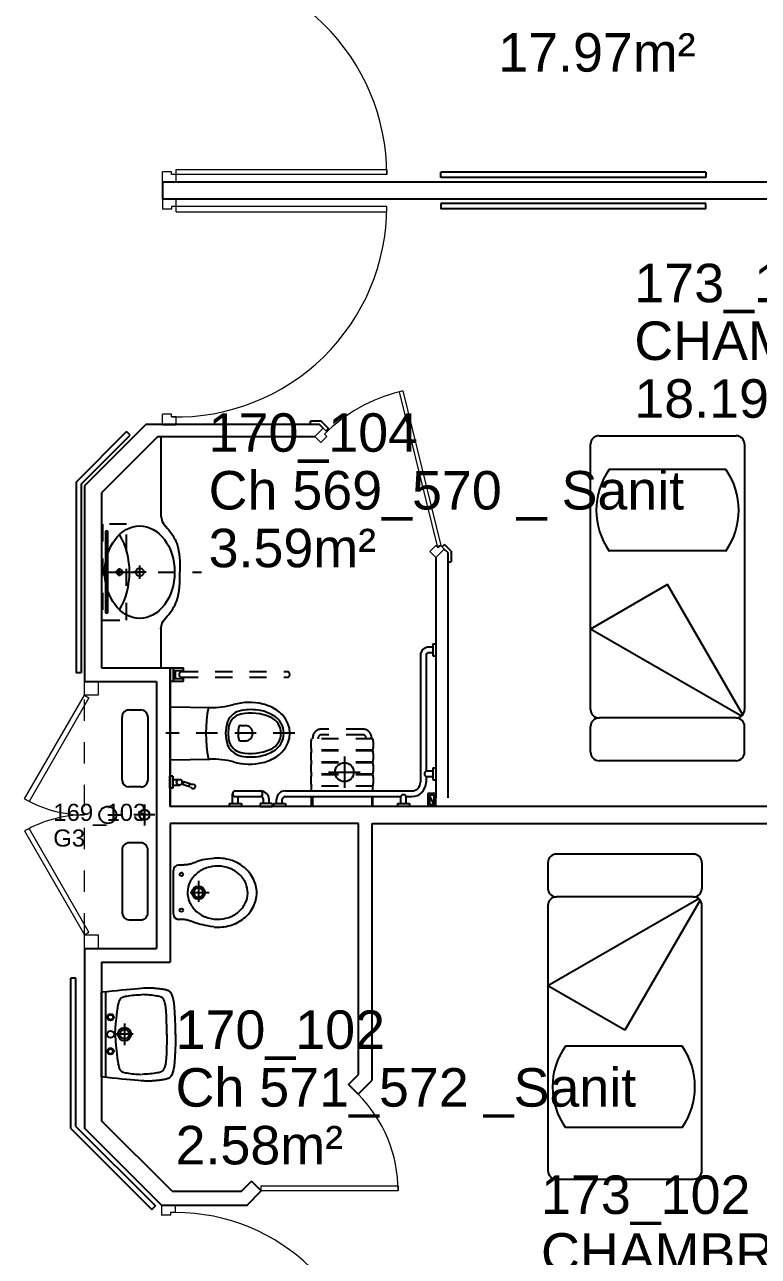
# Model space of a CAD drawing. Header units: metres. Extents: x -5 to 211, y -2 to 116.
# Drawn here: x 168.7 to 172.99, y 100.72 to 107.92 of the extents above; entities that cross this region are included whole.
import ezdxf

# ---------------------------------------------------------------- set-up
doc = ezdxf.new("R2010")
doc.units = ezdxf.units.M
doc.header["$MEASUREMENT"] = 0
for name, pattern in [('AXES2', [1.125, 0.75, -0.125, 0.125, -0.125]), ('CACHÉ', [0.25, 0.125, -0.125]), ('HIDDEN2', [0.1875, 0.125, -0.0625])]:
    doc.linetypes.add(name, pattern=pattern)
doc.layers.get('0').update_dxf_attribs({"linetype": 'CONTINUOUS'})
for name, color, linetype in [('006 sanitaire', 5, 'CONTINUOUS'), ('009 main courante', 171, 'CONTINUOUS'), ('400 Lits', 150, 'CONTINUOUS'), ('A_Etiqu_Gaine', 8, 'CONTINUOUS'), ('A_Etiqu_Gaine_code', 8, 'CONTINUOUS'), ('A_Etiqu_Local', 8, 'CONTINUOUS'), ('A_MURS_CLOI', 7, 'CONTINUOUS')]:
    doc.layers.add(name, color=color, linetype=linetype)
doc.layers.add('A_PORT', color=8, linetype='CONTINUOUS', lineweight=0)
doc.styles.add('Attribut', font='arial.ttf')

# ---------------------------------------------------------------- blocks, each defined once
blk = doc.blocks.new('A_Etiqu_Local')
at = {"style": 'Attribut', "flags": 1}
for tag, p in [('CODE_HOPITAL', (-0.4463, 1.9645)), ('CODE_SITE', (-0.4463, 1.7395)), ('CODE_BATIMENT', (-0.4463, 1.5145)), ('CODE_SECTEUR', (-0.4463, 1.2895)), ('CODE_ETAGE', (-0.4463, 1.0645)), ('NOM_NORMALISE', (-0.4463, -0.843)), ('SECTEUR_ACTIVITE', (-0.4463, -1.068)), ('SOUS_SECTEUR_ACTIVITE', (-0.4463, -1.293)), ('VOLUME', (-0.4463, -1.518)), ('SERVICE', (-0.4463, -1.743)), ('CODE_UG', (-0.4463, -1.968)), ('CODE_UA', (-0.4463, -2.193)), ('CODE_POLE', (-0.4463, -2.418)), ('OCCUPANT_EXTERNE', (-0.4463, -2.643)), ('DISPONIBILITE', (-0.4463, -2.868)), ('ACCES_HANDICAPES', (-0.4463, -3.093)), ('NATURE_SOL', (-0.4463, -3.318)), ('RISQUE_LABORATOIRE', (-0.4463, -3.543)), ('AMIANTE', (-0.4463, -3.768))]:
    blk.add_attdef(tag, p, '', height=0.15, dxfattribs=at)
at = {"layer": 'A_Etiqu_Local', "style": 'Attribut'}
for tag, p in [('CODE_PIECE', (-0.4437, 0.5281)), ('NOM_USAGE', (-0.4437, 0.1906)), ('SURFACE', (-0.4437, -0.1469))]:
    blk.add_attdef(tag, p, '', height=0.225, dxfattribs=at)
blk = doc.blocks.new('A_Etiqu_Gaine')
at = {"style": 'Attribut', "flags": 1}
for tag, p in [('CODE_HOPITAL', (-0.4323, 0.8651)), ('CODE_SITE', (-0.4323, 0.7151)), ('CODE_BATIMENT', (-0.4323, 0.5651)), ('CODE_SECTEUR', (-0.4323, 0.4151)), ('CODE_ETAGE', (-0.4323, 0.2651)), ('NOM_NORMALISE', (-0.4323, -0.3349)), ('SECTEUR_ACTIVITE', (-0.4323, -0.4849)), ('SOUS_SECTEUR_ACTIVITE', (-0.4323, -0.6349)), ('SURFACE', (-0.4323, -0.7849)), ('CODE_UG', (-0.4323, -0.9349)), ('CODE_POLE', (-0.4323, -1.0849)), ('AMIANTE', (-0.4323, -1.2349))]:
    blk.add_attdef(tag, p, '', height=0.1, dxfattribs=at)
at = {"layer": 'A_Etiqu_Gaine', "style": 'Attribut'}
blk.add_attdef('NOM_USAGE', (-0.4323, -0.1849), '', height=0.1, dxfattribs=at)
at = {"layer": 'A_Etiqu_Gaine_code', "style": 'Attribut'}
blk.add_attdef('CODE_PIECE', (-0.4323, -0.0349), '', height=0.1, dxfattribs=at)

msp = doc.modelspace()

# ---------------------------------------------------------------- linework, layer by layer
at = {"layer": '006 sanitaire', "color": 8, "linetype": 'Continuous'}
for p, q in [((169.4965, 105.5083), (169.4965, 105.0467)), ((169.1864, 104.9545), (169.1719, 104.9545)), ((169.1719, 104.9545), (169.1719, 104.4782)), ((169.1864, 104.4782), (169.1864, 104.9545)), ((169.2781, 104.7155), (169.2303, 104.7155)), ((169.2542, 104.6916), (169.2542, 104.7394)), ((169.4107, 104.7155), (169.3342, 104.7155)), ((169.3725, 104.6773), (169.3725, 104.7538)), ((169.1719, 104.4782), (169.1864, 104.4782)), ((169.4965, 104.3844), (169.4965, 104.1564)), ((171.0858, 104.2774), (171.0626, 104.2774)), ((171.0858, 104.2962), (171.1026, 104.2962)), ((171.0858, 104.2962), (171.0858, 104.2255)), ((171.0126, 104.2274), (171.0126, 103.4871)), ((171.0456, 104.2274), (171.0456, 103.5526)), ((171.0858, 104.2444), (171.0626, 104.2444)), ((171.0858, 104.2255), (171.1026, 104.2255)), ((169.5494, 104.1564), (169.6289, 104.1564)), ((169.5705, 104.0784), (169.5705, 104.1564)), ((169.5705, 104.1405), (169.6289, 104.1405)), ((169.5815, 104.0942), (169.5815, 104.1405)), ((169.6214, 104.1339), (169.6214, 104.1405)), ((169.6289, 104.1405), (169.6289, 104.1564)), ((169.5494, 104.0784), (169.6289, 104.0784)), ((169.5705, 104.0942), (169.6289, 104.0942)), ((169.6214, 104.0942), (169.6214, 104.1009)), ((169.6289, 104.0784), (169.6289, 104.0942)), ((169.3094, 103.9099), (169.3798, 103.9099)), ((169.2694, 103.4999), (169.2694, 103.8699)), ((169.2698, 103.4999), (169.2698, 103.8699)), ((169.4198, 103.8699), (169.4198, 103.4999)), ((170.5685, 103.6387), (170.5685, 103.4541)), ((170.4762, 103.5464), (170.6607, 103.5464)), ((171.0858, 103.5526), (171.0456, 103.5526)), ((171.0858, 103.5715), (171.0858, 103.5008)), ((171.0858, 103.5715), (171.1026, 103.5715)), ((171.1026, 103.5715), (171.1026, 103.5008)), ((169.5494, 103.4522), (169.5494, 103.5229)), ((169.5662, 103.5229), (169.5494, 103.5229)), ((169.5662, 103.5229), (169.5662, 103.4522)), ((169.5662, 103.504), (169.6043, 103.504)), ((169.5662, 103.471), (169.6064, 103.471)), ((169.6257, 103.4737), (169.6167, 103.4766)), ((169.6305, 103.4886), (169.6202, 103.4919)), ((169.6254, 103.4726), (169.6309, 103.4897)), ((169.6594, 103.4617), (169.6254, 103.4726)), ((169.6649, 103.4788), (169.6309, 103.4897)), ((169.6594, 103.4617), (169.6649, 103.4788)), ((169.6724, 103.4752), (169.6645, 103.4777)), ((171.0456, 103.5196), (171.0456, 103.4871)), ((171.0858, 103.5196), (171.0456, 103.5196)), ((171.0858, 103.5008), (171.1026, 103.5008)), ((169.3798, 103.4599), (169.3094, 103.4599)), ((169.5662, 103.4522), (169.5494, 103.4522)), ((169.6676, 103.4603), (169.6598, 103.4628)), ((169.9145, 103.3631), (169.9145, 103.4199)), ((169.931, 103.4364), (170.0784, 103.4364)), ((169.931, 103.4034), (170.0784, 103.4034)), ((169.9475, 103.3631), (169.9475, 103.4034)), ((170.2224, 103.4371), (170.9626, 103.4371)), ((170.2224, 103.4041), (170.8971, 103.4041)), ((170.8971, 103.3639), (170.8971, 103.4041)), ((170.9301, 103.3639), (170.9301, 103.4041)), ((170.9301, 103.4041), (170.9626, 103.4041)), ((171.1026, 103.422), (171.0557, 103.422)), ((171.0557, 103.422), (171.0557, 103.347)), ((171.0926, 103.3562), (171.0657, 103.412)), ((171.0926, 103.412), (171.0657, 103.412)), ((171.0657, 103.412), (171.0657, 103.357)), ((171.0926, 103.357), (171.0926, 103.412)), ((171.1026, 103.347), (171.1026, 103.422)), ((169.4002, 103.358), (169.4002, 103.235)), ((169.8957, 103.3631), (169.8957, 103.3464)), ((169.8957, 103.3631), (169.9664, 103.3631)), ((169.9664, 103.3631), (169.9664, 103.3464)), ((170.0765, 103.3631), (170.0765, 103.3464)), ((170.1472, 103.3631), (170.0765, 103.3631)), ((170.0765, 103.3464), (170.1472, 103.3464)), ((170.0954, 103.3631), (170.0954, 103.3864)), ((170.1284, 103.3631), (170.1284, 103.3864)), ((170.1472, 103.3631), (170.1472, 103.3464)), ((170.1535, 103.3639), (170.2242, 103.3639)), ((170.1535, 103.3639), (170.1535, 103.3471)), ((170.1724, 103.3639), (170.1724, 103.3871)), ((170.2054, 103.3639), (170.2054, 103.3871)), ((170.2242, 103.3639), (170.2242, 103.3471)), ((170.8782, 103.3639), (170.8782, 103.3471)), ((170.8782, 103.3639), (170.9489, 103.3639)), ((170.8782, 103.3471), (170.9489, 103.3471)), ((170.9489, 103.3639), (170.9489, 103.3471)), ((171.0557, 103.347), (171.1026, 103.347)), ((171.0657, 103.357), (171.0926, 103.357)), ((169.1865, 103.2965), (169.2743, 103.2965)), ((169.4617, 103.2965), (169.3384, 103.2965)), ((169.3798, 103.1331), (169.3098, 103.1331)), ((169.2698, 103.0931), (169.2698, 102.7231)), ((169.4198, 102.7231), (169.4198, 103.0931)), ((169.7408, 103.0333), (169.7292, 103.0305)), ((169.7542, 103.036), (169.7408, 103.0333)), ((169.7693, 103.0384), (169.7542, 103.036)), ((169.7865, 103.0405), (169.7693, 103.0384)), ((169.8059, 103.0422), (169.7865, 103.0405)), ((169.5698, 102.7159), (169.5698, 102.973)), ((169.6018, 103.0031), (169.5986, 103.003)), ((169.6065, 103.0031), (169.6018, 103.0031)), ((169.6111, 103.0031), (169.6065, 103.0031)), ((169.6156, 103.0032), (169.6111, 103.0031)), ((169.62, 103.0032), (169.6156, 103.0032)), ((169.6243, 103.0033), (169.62, 103.0032)), ((169.6285, 103.0035), (169.6243, 103.0033)), ((169.6328, 103.0037), (169.6285, 103.0035)), ((169.6371, 103.004), (169.6328, 103.0037)), ((169.6414, 103.0043), (169.6371, 103.004)), ((169.6458, 103.0048), (169.6414, 103.0043)), ((169.6481, 103.005), (169.6458, 103.0048)), ((169.6504, 103.0053), (169.6481, 103.005)), ((169.6526, 103.0056), (169.6504, 103.0053)), ((169.6549, 103.0059), (169.6526, 103.0056)), ((169.6572, 103.0063), (169.6549, 103.0059)), ((169.6595, 103.0067), (169.6572, 103.0063)), ((169.6617, 103.0071), (169.6595, 103.0067)), ((169.6639, 103.0076), (169.6617, 103.0071)), ((169.6661, 103.0081), (169.6639, 103.0076)), ((169.6682, 103.0086), (169.6661, 103.0081)), ((169.6703, 103.0092), (169.6682, 103.0086)), ((169.6724, 103.0098), (169.6703, 103.0092)), ((169.6744, 103.0105), (169.6724, 103.0098)), ((169.6765, 103.0112), (169.6744, 103.0105)), ((169.6786, 103.0119), (169.6765, 103.0112)), ((169.6807, 103.0127), (169.6786, 103.0119)), ((169.6829, 103.0136), (169.6807, 103.0127)), ((169.6853, 103.0146), (169.6829, 103.0136)), ((169.6877, 103.0156), (169.6853, 103.0146)), ((169.6903, 103.0167), (169.6877, 103.0156)), ((169.6961, 103.0191), (169.6903, 103.0167)), ((169.7027, 103.0218), (169.6961, 103.0191)), ((169.7103, 103.0246), (169.7027, 103.0218)), ((169.719, 103.0276), (169.7103, 103.0246)), ((169.7292, 103.0305), (169.719, 103.0276)), ((169.7156, 102.9104), (169.7156, 102.7883)), ((169.6667, 102.842), (169.779, 102.842)), ((169.3098, 102.6831), (169.3798, 102.6831)), ((169.6018, 102.6858), (169.5986, 102.6859)), ((169.6065, 102.6858), (169.6018, 102.6858)), ((169.6111, 102.6857), (169.6065, 102.6858)), ((169.6156, 102.6857), (169.6111, 102.6857)), ((169.62, 102.6855), (169.6156, 102.6857)), ((169.6243, 102.6853), (169.62, 102.6855)), ((169.6285, 102.6851), (169.6243, 102.6853)), ((169.6328, 102.6846), (169.6285, 102.6851)), ((169.6371, 102.6841), (169.6328, 102.6846)), ((169.6414, 102.6834), (169.6371, 102.6841)), ((169.6458, 102.6825), (169.6414, 102.6834)), ((169.6481, 102.682), (169.6458, 102.6825)), ((169.6504, 102.6814), (169.6481, 102.682)), ((169.6526, 102.6808), (169.6504, 102.6814)), ((169.6549, 102.6802), (169.6526, 102.6808)), ((169.6572, 102.6795), (169.6549, 102.6802)), ((169.6595, 102.6789), (169.6572, 102.6795)), ((169.6617, 102.6782), (169.6595, 102.6789)), ((169.6639, 102.6774), (169.6617, 102.6782)), ((169.6661, 102.6767), (169.6639, 102.6774)), ((169.6682, 102.676), (169.6661, 102.6767)), ((169.6703, 102.6753), (169.6682, 102.676)), ((169.6724, 102.6745), (169.6703, 102.6753)), ((169.6744, 102.6738), (169.6724, 102.6745)), ((169.6765, 102.673), (169.6744, 102.6738)), ((169.6786, 102.6722), (169.6765, 102.673)), ((169.6807, 102.6714), (169.6786, 102.6722)), ((169.6829, 102.6706), (169.6807, 102.6714)), ((169.6853, 102.6697), (169.6829, 102.6706)), ((169.6877, 102.6688), (169.6853, 102.6697)), ((169.6903, 102.6679), (169.6877, 102.6688)), ((169.6961, 102.6658), (169.6903, 102.6679)), ((169.7027, 102.6636), (169.6961, 102.6658)), ((169.7103, 102.6612), (169.7027, 102.6636)), ((169.719, 102.6587), (169.7103, 102.6612)), ((169.7292, 102.6561), (169.719, 102.6587)), ((169.7408, 102.6533), (169.7292, 102.6561)), ((169.7542, 102.6505), (169.7408, 102.6533)), ((169.7693, 102.6476), (169.7542, 102.6505)), ((169.7865, 102.6447), (169.7693, 102.6476)), ((169.8059, 102.6418), (169.7865, 102.6447)), ((169.1816, 102.263), (169.1502, 102.2599)), ((169.1502, 101.7646), (169.1502, 102.2599)), ((169.1751, 101.7646), (169.1751, 102.2599)), ((169.2119, 102.266), (169.1816, 102.263)), ((169.241, 102.2689), (169.2119, 102.266)), ((169.2686, 102.2717), (169.241, 102.2689)), ((169.2948, 102.2743), (169.2686, 102.2717)), ((169.3192, 102.2767), (169.2948, 102.2743)), ((169.3074, 102.2391), (169.3174, 102.2406)), ((169.3174, 102.2406), (169.328, 102.2419)), ((169.3418, 102.2788), (169.3192, 102.2767)), ((169.328, 102.2419), (169.3391, 102.243)), ((169.3391, 102.243), (169.3505, 102.244)), ((169.3625, 102.2806), (169.3418, 102.2788)), ((169.3505, 102.244), (169.362, 102.2449)), ((169.362, 102.2449), (169.3735, 102.2455)), ((169.3811, 102.2821), (169.3625, 102.2806)), ((169.3735, 102.2455), (169.3849, 102.2459)), ((169.3975, 102.2831), (169.3811, 102.2821)), ((169.3962, 102.2455), (169.3848, 102.2459)), ((169.4077, 102.2449), (169.3962, 102.2455)), ((169.4048, 102.2835), (169.3975, 102.2831)), ((169.4116, 102.2838), (169.4048, 102.2835)), ((169.4192, 102.244), (169.4077, 102.2449)), ((169.4179, 102.2839), (169.4116, 102.2838)), ((169.424, 102.284), (169.4179, 102.2839)), ((169.4306, 102.243), (169.4192, 102.244)), ((169.4298, 102.284), (169.424, 102.284)), ((169.4355, 102.2839), (169.4298, 102.284)), ((169.4417, 102.2419), (169.4306, 102.243)), ((169.441, 102.2837), (169.4355, 102.2839)), ((169.4467, 102.2834), (169.441, 102.2837)), ((169.4523, 102.2406), (169.4417, 102.2419)), ((169.4524, 102.283), (169.4467, 102.2834)), ((169.4623, 102.2391), (169.4523, 102.2406)), ((169.4583, 102.2825), (169.4524, 102.283)), ((169.4645, 102.282), (169.4583, 102.2825)), ((169.4708, 102.2814), (169.4645, 102.282)), ((169.4774, 102.2807), (169.4708, 102.2814)), ((169.4839, 102.2799), (169.4774, 102.2807)), ((169.4905, 102.2791), (169.4839, 102.2799)), ((169.4969, 102.2782), (169.4905, 102.2791)), ((169.5032, 102.2773), (169.4969, 102.2782)), ((169.5093, 102.2764), (169.5032, 102.2773)), ((169.515, 102.2754), (169.5093, 102.2764)), ((169.5203, 102.2743), (169.515, 102.2754)), ((169.5252, 102.2733), (169.5203, 102.2743)), ((169.5296, 102.2721), (169.5252, 102.2733)), ((169.5336, 102.2709), (169.5296, 102.2721)), ((169.5373, 102.2696), (169.5336, 102.2709)), ((169.5407, 102.2681), (169.5373, 102.2696)), ((169.5438, 102.2664), (169.5407, 102.2681)), ((169.5466, 102.2645), (169.5438, 102.2664)), ((169.5493, 102.2624), (169.5466, 102.2645)), ((169.5518, 102.2599), (169.5493, 102.2624)), ((169.5541, 102.2572), (169.5518, 102.2599)), ((169.5587, 102.2506), (169.5541, 102.2572)), ((169.5629, 102.2419), (169.5587, 102.2506)), ((169.5667, 102.2303), (169.5629, 102.2419)), ((169.2408, 102.149), (169.2437, 102.1697)), ((169.2437, 102.1697), (169.2467, 102.1862)), ((169.2467, 102.1862), (169.2497, 102.1989)), ((169.2497, 102.1989), (169.2528, 102.2086)), ((169.2528, 102.2086), (169.256, 102.2159)), ((169.256, 102.2159), (169.2593, 102.2213)), ((169.2593, 102.2213), (169.2611, 102.2235)), ((169.2611, 102.2235), (169.2628, 102.2254)), ((169.2628, 102.2254), (169.2647, 102.2271)), ((169.2647, 102.2271), (169.2667, 102.2286)), ((169.2667, 102.2286), (169.2688, 102.2298)), ((169.2688, 102.2298), (169.2711, 102.231)), ((169.2711, 102.231), (169.2735, 102.232)), ((169.2735, 102.232), (169.2762, 102.2329)), ((169.2762, 102.2329), (169.2792, 102.2337)), ((169.2792, 102.2337), (169.2824, 102.2345)), ((169.2824, 102.2345), (169.2897, 102.2361)), ((169.2897, 102.2361), (169.2981, 102.2376)), ((169.2981, 102.2376), (169.3074, 102.2391)), ((169.4716, 102.2376), (169.4623, 102.2391)), ((169.48, 102.2361), (169.4716, 102.2376)), ((169.4873, 102.2345), (169.48, 102.2361)), ((169.4905, 102.2337), (169.4873, 102.2345)), ((169.4935, 102.2329), (169.4905, 102.2337)), ((169.4962, 102.232), (169.4935, 102.2329)), ((169.4986, 102.231), (169.4962, 102.232)), ((169.5009, 102.2298), (169.4986, 102.231)), ((169.503, 102.2286), (169.5009, 102.2298)), ((169.505, 102.2271), (169.503, 102.2286)), ((169.5069, 102.2254), (169.505, 102.2271)), ((169.5086, 102.2235), (169.5069, 102.2254)), ((169.5103, 102.2213), (169.5086, 102.2235)), ((169.5136, 102.2159), (169.5103, 102.2213)), ((169.5168, 102.2086), (169.5136, 102.2159)), ((169.5197, 102.1989), (169.5168, 102.2086)), ((169.5224, 102.1862), (169.5197, 102.1989)), ((169.5248, 102.1697), (169.5224, 102.1862)), ((169.5268, 102.149), (169.5248, 102.1697)), ((169.5702, 102.2153), (169.5667, 102.2303)), ((169.5733, 102.196), (169.5702, 102.2153)), ((169.5759, 102.1717), (169.5733, 102.196)), ((169.5782, 102.1417), (169.5759, 102.1717)), ((169.235, 102.0923), (169.2379, 102.1234)), ((169.2379, 102.1234), (169.2408, 102.149)), ((169.5285, 102.1234), (169.5268, 102.149)), ((169.5299, 102.0923), (169.5285, 102.1234)), ((169.5799, 102.1052), (169.5782, 102.1417)), ((169.5812, 102.0617), (169.5799, 102.1052)), ((169.2291, 102.0111), (169.232, 102.055)), ((169.232, 102.055), (169.235, 102.0923)), ((169.2838, 102.0774), (169.2838, 101.951)), ((169.5307, 102.055), (169.5299, 102.0923)), ((169.5311, 102.0111), (169.5307, 102.055)), ((169.582, 102.0103), (169.5812, 102.0617)), ((169.2291, 102.0144), (169.232, 101.9705)), ((169.232, 101.9705), (169.235, 101.9332)), ((169.3348, 102.0142), (169.2327, 102.0142)), ((169.5307, 101.9705), (169.5299, 101.9332)), ((169.5311, 102.0144), (169.5307, 101.9705)), ((169.5812, 101.9628), (169.5799, 101.9192)), ((169.582, 102.0142), (169.5812, 101.9628)), ((169.235, 101.9332), (169.2379, 101.9021)), ((169.2379, 101.9021), (169.2408, 101.8765)), ((169.5285, 101.9021), (169.5268, 101.8765)), ((169.5299, 101.9332), (169.5285, 101.9021)), ((169.5782, 101.8828), (169.5759, 101.8528)), ((169.5799, 101.9192), (169.5782, 101.8828)), ((169.2408, 101.8765), (169.2437, 101.8558)), ((169.2437, 101.8558), (169.2467, 101.8394)), ((169.2467, 101.8394), (169.2497, 101.8266)), ((169.2497, 101.8266), (169.2528, 101.8169)), ((169.2528, 101.8169), (169.256, 101.8096)), ((169.256, 101.8096), (169.2593, 101.8042)), ((169.5136, 101.8096), (169.5103, 101.8042)), ((169.5168, 101.8169), (169.5136, 101.8096)), ((169.5197, 101.8266), (169.5168, 101.8169)), ((169.5224, 101.8394), (169.5197, 101.8266)), ((169.5248, 101.8558), (169.5224, 101.8394)), ((169.5268, 101.8765), (169.5248, 101.8558)), ((169.5702, 101.8092), (169.5667, 101.7941)), ((169.5733, 101.8285), (169.5702, 101.8092)), ((169.5759, 101.8528), (169.5733, 101.8285)), ((169.1816, 101.7615), (169.1502, 101.7646)), ((169.2119, 101.7584), (169.1816, 101.7615)), ((169.241, 101.7555), (169.2119, 101.7584)), ((169.2686, 101.7527), (169.241, 101.7555)), ((169.2593, 101.8042), (169.2611, 101.802)), ((169.2611, 101.802), (169.2628, 101.8001)), ((169.2628, 101.8001), (169.2647, 101.7984)), ((169.2647, 101.7984), (169.2667, 101.797)), ((169.2667, 101.797), (169.2688, 101.7957)), ((169.2948, 101.7501), (169.2686, 101.7527)), ((169.2688, 101.7957), (169.2711, 101.7946)), ((169.2711, 101.7946), (169.2735, 101.7936)), ((169.2735, 101.7936), (169.2762, 101.7927)), ((169.2762, 101.7927), (169.2792, 101.7918)), ((169.2792, 101.7918), (169.2824, 101.791)), ((169.2824, 101.791), (169.2897, 101.7894)), ((169.2897, 101.7894), (169.2981, 101.7879)), ((169.3192, 101.7478), (169.2948, 101.7501)), ((169.2981, 101.7879), (169.3073, 101.7864)), ((169.3073, 101.7864), (169.3172, 101.785)), ((169.3172, 101.785), (169.3277, 101.7837)), ((169.3418, 101.7457), (169.3192, 101.7478)), ((169.3277, 101.7837), (169.3386, 101.7825)), ((169.3386, 101.7825), (169.3497, 101.7815)), ((169.3625, 101.7439), (169.3418, 101.7457)), ((169.3497, 101.7815), (169.3609, 101.7807)), ((169.3609, 101.7807), (169.3719, 101.7801)), ((169.3811, 101.7424), (169.3625, 101.7439)), ((169.3719, 101.7801), (169.3827, 101.7797)), ((169.3975, 101.7413), (169.3811, 101.7424)), ((169.3978, 101.7801), (169.387, 101.7797)), ((169.4048, 101.741), (169.3975, 101.7413)), ((169.4088, 101.7807), (169.3978, 101.7801)), ((169.4116, 101.7407), (169.4048, 101.741)), ((169.42, 101.7815), (169.4088, 101.7807)), ((169.4179, 101.7405), (169.4116, 101.7407)), ((169.424, 101.7404), (169.4179, 101.7405)), ((169.4311, 101.7825), (169.42, 101.7815)), ((169.4298, 101.7405), (169.424, 101.7404)), ((169.4355, 101.7406), (169.4298, 101.7405)), ((169.4419, 101.7837), (169.4311, 101.7825)), ((169.441, 101.7408), (169.4355, 101.7406)), ((169.4467, 101.7411), (169.441, 101.7408)), ((169.4524, 101.785), (169.4419, 101.7837)), ((169.4524, 101.7415), (169.4467, 101.7411)), ((169.4624, 101.7864), (169.4524, 101.785)), ((169.4583, 101.742), (169.4524, 101.7415)), ((169.4645, 101.7425), (169.4583, 101.742)), ((169.4716, 101.7879), (169.4624, 101.7864)), ((169.4708, 101.7431), (169.4645, 101.7425)), ((169.4774, 101.7438), (169.4708, 101.7431)), ((169.48, 101.7894), (169.4716, 101.7879)), ((169.4839, 101.7446), (169.4774, 101.7438)), ((169.4873, 101.791), (169.48, 101.7894)), ((169.4905, 101.7454), (169.4839, 101.7446)), ((169.4905, 101.7918), (169.4873, 101.791)), ((169.4935, 101.7927), (169.4905, 101.7918)), ((169.4969, 101.7462), (169.4905, 101.7454)), ((169.4962, 101.7936), (169.4935, 101.7927)), ((169.4986, 101.7946), (169.4962, 101.7936)), ((169.5032, 101.7472), (169.4969, 101.7462)), ((169.5009, 101.7957), (169.4986, 101.7946)), ((169.503, 101.797), (169.5009, 101.7957)), ((169.505, 101.7984), (169.503, 101.797)), ((169.5093, 101.7481), (169.5032, 101.7472)), ((169.5069, 101.8001), (169.505, 101.7984)), ((169.5086, 101.802), (169.5069, 101.8001)), ((169.5103, 101.8042), (169.5086, 101.802)), ((169.515, 101.7491), (169.5093, 101.7481)), ((169.5203, 101.7502), (169.515, 101.7491)), ((169.5252, 101.7512), (169.5203, 101.7502)), ((169.5296, 101.7523), (169.5252, 101.7512)), ((169.5336, 101.7536), (169.5296, 101.7523)), ((169.5373, 101.7549), (169.5336, 101.7536)), ((169.5407, 101.7564), (169.5373, 101.7549)), ((169.5438, 101.7581), (169.5407, 101.7564)), ((169.5466, 101.76), (169.5438, 101.7581)), ((169.5493, 101.7621), (169.5466, 101.76)), ((169.5518, 101.7645), (169.5493, 101.7621)), ((169.5541, 101.7673), (169.5518, 101.7645)), ((169.5587, 101.7739), (169.5541, 101.7673)), ((169.5629, 101.7826), (169.5587, 101.7739)), ((169.5667, 101.7941), (169.5629, 101.7826))]:
    msp.add_line(p, q, dxfattribs=at)
at = {"layer": '006 sanitaire', "color": 8, "linetype": 'HIDDEN2', "ltscale": 0.5}
for p, q in [((169.296, 104.9955), (169.156, 104.9955)), ((169.156, 104.9955), (169.156, 104.4355)), ((169.296, 104.4355), (169.296, 104.9955)), ((169.156, 104.4355), (169.296, 104.4355)), ((169.6138, 104.1339), (170.2374, 104.1339)), ((169.6138, 104.1009), (170.2374, 104.1009)), ((170.6777, 103.7971), (170.4327, 103.7971)), ((170.6777, 103.7641), (170.4327, 103.7641)), ((170.7345, 103.7404), (170.3759, 103.7404)), ((170.3827, 103.7471), (170.3827, 103.7404)), ((170.4157, 103.7471), (170.4157, 103.7404)), ((170.6947, 103.7471), (170.6947, 103.7404)), ((170.7277, 103.7471), (170.7277, 103.7404)), ((170.7345, 103.6754), (170.3759, 103.6754)), ((170.3759, 103.6704), (170.3759, 103.6754)), ((170.7345, 103.6704), (170.3759, 103.6704)), ((170.7345, 103.6704), (170.7345, 103.6754)), ((170.7345, 103.6054), (170.3759, 103.6054)), ((170.3759, 103.6004), (170.3759, 103.6054)), ((170.7345, 103.6004), (170.3759, 103.6004)), ((170.7345, 103.6004), (170.7345, 103.6054)), ((170.7345, 103.5354), (170.3759, 103.5354)), ((170.3759, 103.5304), (170.3759, 103.5354)), ((170.7345, 103.5304), (170.3759, 103.5304)), ((170.7345, 103.4654), (170.3759, 103.4654)), ((170.3759, 103.4371), (170.3759, 103.4654)), ((170.7345, 103.5304), (170.7345, 103.5354)), ((170.7345, 103.4371), (170.7345, 103.4654)), ((170.3759, 103.3471), (170.3759, 103.4041)), ((170.3827, 103.4041), (170.3827, 103.3471)), ((170.7277, 103.4041), (170.7277, 103.3471)), ((170.7345, 103.3471), (170.7345, 103.4041))]:
    msp.add_line(p, q, dxfattribs=at)
at = {"layer": '006 sanitaire', "color": 8, "linetype": 'AXES2', "ltscale": 0.3}
msp.add_line((169.156, 104.7155), (169.7327, 104.7155), dxfattribs=at)
at = {"layer": '006 sanitaire', "color": 8}
for p, q in [((169.5494, 103.9256), (169.5494, 103.6217)), ((169.5525, 103.9286), (169.7816, 103.9244)), ((169.9616, 103.8187), (169.9883, 103.8187)), ((169.9616, 103.7287), (169.9883, 103.7287)), ((169.5525, 103.6187), (169.7816, 103.623))]:
    msp.add_line(p, q, dxfattribs=at)
at = {"layer": '006 sanitaire', "color": 8, "linetype": 'HIDDEN2'}
msp.add_line((170.2778, 103.7737), (169.5255, 103.7737), dxfattribs=at)
at = {"layer": '006 sanitaire', "color": 8, "linetype": 'Continuous'}
for centre, radius in [((169.2542, 104.7155), 0.0175), ((169.3725, 104.7155), 0.023), ((170.5685, 103.5464), 0.055), ((169.6043, 103.4875), 0.0165), ((169.1865, 103.2965), 0.05), ((169.4002, 103.2965), 0.03), ((169.6159, 102.9494), 0.0105), ((169.7156, 102.842), 0.0383), ((169.7156, 102.842), 0.0276), ((169.6159, 102.7395), 0.0105), ((169.2023, 102.1137), 0.0189), ((169.2023, 102.1137), 0.0144), ((169.2023, 102.0142), 0.0204), ((169.2838, 102.0142), 0.0387), ((169.2838, 102.0142), 0.0274), ((169.2023, 101.9147), 0.0189), ((169.2023, 101.9147), 0.0144)]:
    msp.add_circle(centre, radius, dxfattribs=at)
for centre, radius, start, end in [((168.8659, 104.7155), 0.4476, 330.42755, 29.57245), ((171.0626, 104.2274), 0.05, 90, 180), ((171.0626, 104.2274), 0.017, 90, 180), ((169.6204, 104.1174), 0.0178, 111.92878, 248.07122), ((169.3094, 103.8699), 0.04, 90.00067, 180.00076), ((169.3098, 103.8699), 0.04, 90.00067, 180.00076), ((169.3794, 103.8699), 0.04, 359.99924, 89.99933), ((169.3798, 103.8699), 0.04, 359.99924, 89.99933), ((171.0548, 103.5361), 0.0189, 119.13506, 240.86494), ((169.3094, 103.4999), 0.04, 179.99934, 269.99923), ((169.3098, 103.4999), 0.04, 179.99934, 269.99923), ((169.3794, 103.4999), 0.04, 269.99924, 359.99933), ((169.3798, 103.4999), 0.04, 269.99924, 359.99933), ((170.9626, 103.4871), 0.083, 270, 0), ((170.9626, 103.4871), 0.05, 270, 0), ((169.931, 103.4199), 0.0165, 90, 270), ((170.0738, 103.4199), 0.0165, 270, 90), ((170.0784, 103.3864), 0.05, 0, 90), ((170.0784, 103.3864), 0.017, 0, 90), ((170.2224, 103.3871), 0.05, 90, 180), ((170.2224, 103.3871), 0.017, 90, 180), ((170.9136, 103.3949), 0.0189, 29.13506, 150.86494), ((169.3098, 103.0931), 0.04, 90.00067, 180.00076), ((169.3798, 103.0931), 0.04, 0.00067, 90.00076), ((169.8268, 102.7839), 0.26, 73.30074, 94.46343), ((169.834, 102.808), 0.2348, 51.02128, 73.30031), ((169.5998, 102.973), 0.03, 92.18352, 180.00002), ((169.8197, 102.82), 0.1761, 108.91066, 130.2683), ((169.827, 102.7987), 0.1986, 68.71824, 108.91928), ((169.8351, 102.8197), 0.1761, 47.36056, 68.7182), ((169.8498, 102.8275), 0.2098, 26.51896, 51.02157), ((169.7897, 102.8428), 0.1377, 153.69095, 203.91568), ((169.808, 102.8338), 0.1581, 130.26793, 153.69014), ((169.8473, 102.8329), 0.1581, 23.93805, 47.36027), ((169.866, 102.8412), 0.1377, 333.69025, 23.93902), ((169.8768, 102.841), 0.1796, 0.00042, 26.51893), ((169.8777, 102.841), 0.1787, 333.37703, 0.00001), ((169.8084, 102.8511), 0.1581, 203.93878, 227.36099), ((169.8477, 102.8503), 0.1581, 310.26863, 333.69085), ((169.8525, 102.8536), 0.2069, 308.66279, 333.37745), ((169.3098, 102.7231), 0.04, 179.99934, 269.99923), ((169.3798, 102.7231), 0.04, 270.00067, 0.00076), ((169.5998, 102.7159), 0.03, 180.00002, 267.81647), ((169.8206, 102.8643), 0.1761, 227.36056, 248.7182), ((169.8288, 102.8853), 0.1986, 248.71824, 288.88532), ((169.8361, 102.864), 0.1761, 288.90989, 310.26754), ((169.8368, 102.8732), 0.232, 286.22047, 308.6625), ((169.8291, 102.8997), 0.2596, 265.01901, 286.2201)]:
    msp.add_arc(centre, radius, start, end, dxfattribs=at)
at = {"layer": '006 sanitaire', "color": 8, "linetype": 'HIDDEN2', "ltscale": 0.5}
for centre, radius, start, end in [((170.2321, 104.1174), 0.0173, 287.79386, 72.20614), ((170.4327, 103.7471), 0.05, 90, 180), ((170.4327, 103.7471), 0.017, 90, 180), ((170.6777, 103.7471), 0.05, 0, 90), ((170.6777, 103.7471), 0.017, 0, 90), ((170.4883, 103.7079), 0.1169, 163.86503, 196.13497), ((170.6222, 103.7079), 0.1169, 343.86503, 16.13497), ((170.4883, 103.6379), 0.1169, 163.86503, 196.13497), ((170.6222, 103.6379), 0.1169, 343.86503, 16.13497), ((170.4883, 103.5679), 0.1169, 163.86503, 196.13497), ((170.6222, 103.5679), 0.1169, 343.86503, 16.13497), ((170.4883, 103.4979), 0.1169, 163.86503, 196.13497), ((170.6222, 103.4979), 0.1169, 343.86503, 16.13497)]:
    msp.add_arc(centre, radius, start, end, dxfattribs=at)
at = {"layer": '006 sanitaire', "color": 8}
for centre, radius, start, end in [((169.5524, 103.9256), 0.003, 88.93602, 180), ((170.5695, 103.7734), 0.81, 169.263, 190.69362), ((169.7908, 104.4243), 0.5, 268.93602, 285.11271), ((169.9865, 103.7987), 0.11, 100.58761, 156.87566), ((170.0125, 103.6037), 0.35, 76.88509, 105.11271), ((170.0214, 103.6119), 0.3, 79.22256, 100.58761), ((170.0345, 103.6807), 0.23, 59.33273, 79.22256), ((170.0351, 103.7011), 0.25, 56.36715, 76.88509), ((170.0795, 103.7677), 0.17, 42.56831, 56.36715), ((170.0945, 103.7737), 0.22, 161.94075, 198.07151), ((169.982, 103.7978), 0.09, 101.9539, 167.89574), ((170.0214, 103.6119), 0.28, 65.18573, 101.9539), ((170.0957, 103.7726), 0.103, 0.61589, 65.18573), ((170.0955, 103.7737), 0.119, 298.24281, 61.75423), ((170.0945, 103.7737), 0.155, 315.31377, 44.68009), ((170.0945, 103.7737), 0.205, 167.89574, 192.11275), ((170.1077, 103.7737), 0.1603, 166.52948, 193.47052), ((169.9616, 103.8087), 0.01, 90, 166.52948), ((169.9883, 103.7737), 0.045, 270, 90), ((170.0957, 103.7748), 0.103, 294.81427, 359.38411), ((169.9865, 103.7487), 0.11, 203.12434, 259.41239), ((169.982, 103.7496), 0.09, 192.10426, 258.0461), ((169.9616, 103.7387), 0.01, 193.47052, 270), ((170.0214, 103.9354), 0.28, 258.0461, 294.81427), ((169.5524, 103.6217), 0.003, 180, 271.06398), ((169.7908, 103.1231), 0.5, 74.88729, 91.06398), ((170.0214, 103.9354), 0.3, 259.41239, 280.77744), ((170.0345, 103.8667), 0.23, 280.77744, 300.66727), ((170.0351, 103.8463), 0.25, 283.11491, 303.63285), ((170.0795, 103.7797), 0.17, 303.63285, 317.43169), ((170.0125, 103.9437), 0.35, 254.88729, 283.11491)]:
    msp.add_arc(centre, radius, start, end, dxfattribs=at)
at = {"layer": '006 sanitaire', "color": 8, "linetype": 'Continuous'}
msp.add_ellipse((169.3725, 104.7155), major_axis=(0, -0.27), ratio=0.755556, dxfattribs=at)
for points in [[(169.4965, 105.0467), (169.5035, 105.0124), (169.5335, 104.9725), (169.5891, 104.8827), (169.6065, 104.7155)], [(169.4965, 104.3844), (169.5035, 104.4186), (169.5335, 104.4586), (169.5891, 104.5484), (169.6065, 104.7155)], [(169.6724, 103.4752), (169.6835, 103.4758), (169.697, 103.4687), (169.6956, 103.4595)], [(169.6676, 103.4603), (169.6763, 103.4533), (169.6914, 103.4513), (169.6957, 103.4596)]]:
    msp.add_spline(points, degree=3, dxfattribs=at)
at = {"layer": '009 main courante', "color": 8, "linetype": 'Continuous'}
for p, q in [((171.1314, 107.0228), (171.1314, 107.0528)), ((172.6801, 107.0528), (171.1314, 107.0528)), ((172.6801, 107.0228), (171.1314, 107.0228)), ((172.6801, 107.0528), (172.6801, 107.0228)), ((171.1314, 106.8695), (171.1314, 106.8395)), ((172.6801, 106.8695), (171.1314, 106.8695)), ((172.6801, 106.8395), (172.6801, 106.8695)), ((172.6801, 106.8395), (171.1314, 106.8395)), ((169.0014, 105.2424), (169.2958, 105.5368)), ((169.0314, 105.23), (169.317, 105.5156)), ((169.317, 105.5156), (169.2958, 105.5368)), ((169.0014, 105.2424), (169.0014, 104.1278)), ((169.0314, 105.23), (169.0314, 104.1278)), ((169.0314, 104.1277), (169.0014, 104.1278)), ((168.9702, 101.4634), (168.9702, 102.3418)), ((169.0002, 102.3417), (168.9702, 102.3418)), ((169.0002, 101.4758), (169.0002, 102.3418)), ((168.9702, 101.4634), (169.4437, 100.9899)), ((169.0002, 101.4758), (169.4649, 101.0112))]:
    msp.add_line(p, q, dxfattribs=at)
at = {"layer": '009 main courante', "color": 8}
msp.add_line((169.4437, 100.9899), (169.4649, 101.0112), dxfattribs=at)
at = {"layer": '400 Lits', "color": 8, "linetype": 'Continuous'}
for p, q in [((172.0562, 105.513), (172.8562, 105.513)), ((172.0062, 103.9127), (172.0062, 105.463)), ((172.9062, 105.463), (172.9062, 103.9127)), ((172.797, 105.3163), (172.1155, 105.3163)), ((172.797, 104.8392), (172.1155, 104.8392)), ((172.4562, 104.6424), (172.0062, 104.3826)), ((172.8954, 103.8819), (172.4562, 104.6424)), ((172.8874, 103.8739), (172.0062, 104.3826)), ((172.8562, 103.863), (172.0562, 103.863)), ((172.8562, 103.863), (172.0562, 103.863)), ((172.8562, 103.863), (172.0562, 103.863)), ((172.0062, 103.663), (172.0062, 103.813)), ((172.9062, 103.663), (172.9062, 103.813)), ((172.8562, 103.613), (172.0562, 103.613)), ((172.6072, 103.0673), (171.8072, 103.0673)), ((171.7572, 103.0173), (171.7572, 102.8673)), ((172.6572, 103.0173), (172.6572, 102.8673)), ((172.6072, 102.8173), (171.8072, 102.8173)), ((172.6072, 102.8173), (171.8072, 102.8173)), ((172.6072, 102.8173), (171.8072, 102.8173)), ((172.6383, 102.8064), (171.7572, 102.2977)), ((171.7572, 102.7676), (171.7572, 101.2173)), ((172.6463, 102.7985), (172.2072, 102.0379)), ((172.6572, 101.2173), (172.6572, 102.7676)), ((172.2072, 102.0379), (171.7572, 102.2977)), ((172.541, 101.9456), (171.8594, 101.9456)), ((172.541, 101.4685), (171.8594, 101.4685)), ((171.8072, 101.1673), (172.6072, 101.1673))]:
    msp.add_line(p, q, dxfattribs=at)
for centre, radius, start, end in [((172.0562, 105.463), 0.05, 90.00063, 180.00052), ((172.8562, 105.463), 0.05, 359.99824, 89.99832), ((172.4562, 105.0777), 0.416, 145.00807, 214.99209), ((172.4562, 105.0777), 0.416, 325.00745, 34.99223), ((172.0562, 103.913), 0.05, 179.99824, 269.99832), ((172.8562, 103.913), 0.05, 270.00063, 0.00052), ((172.0562, 103.813), 0.05, 90.00168, 180.00176), ((172.8562, 103.813), 0.05, 359.99938, 89.99947), ((172.0562, 103.663), 0.05, 179.99824, 269.99832), ((172.8562, 103.663), 0.05, 270.00063, 0.00052), ((171.8072, 103.0173), 0.05, 90.00168, 180.00176), ((172.6072, 103.0173), 0.05, 359.99938, 89.99947), ((171.8072, 102.8673), 0.05, 179.99824, 269.99832), ((171.8072, 102.7673), 0.05, 90.00168, 180.00176), ((172.6072, 102.8673), 0.05, 270.00063, 0.00052), ((172.6072, 102.7673), 0.05, 359.99938, 89.99947), ((172.2002, 101.707), 0.416, 145.00807, 214.99209), ((172.2002, 101.707), 0.416, 325.00745, 34.99223), ((171.8072, 101.2173), 0.05, 179.99948, 269.99937), ((172.6072, 101.2173), 0.05, 270.00177, 0.00166)]:
    msp.add_arc(centre, radius, start, end, dxfattribs=at)
at = {"layer": 'A_MURS_CLOI', "color": 8, "linetype": 'Continuous'}
for p, q in [((169.506, 106.9959), (169.506, 106.8959)), ((173.9499, 106.9959), (169.506, 106.9959)), ((173.9499, 106.8959), (169.506, 106.8959)), ((169.4077, 105.5783), (169.0499, 105.2205)), ((170.4238, 105.5783), (169.4077, 105.5783)), ((169.506, 105.5786), (169.586, 105.5786)), ((170.3703, 105.5783), (170.3703, 105.5983)), ((170.4321, 105.5983), (170.3703, 105.5983)), ((170.4447, 105.5574), (170.4238, 105.5783)), ((170.4758, 105.5546), (170.4321, 105.5983)), ((170.4758, 105.5546), (170.4617, 105.5404)), ((169.4791, 105.5083), (169.1499, 105.1791)), ((169.4791, 105.5083), (170.3955, 105.5083)), ((169.0499, 105.2205), (169.0499, 104.0764)), ((169.1499, 105.1791), (169.1499, 104.1564)), ((171.1387, 104.8634), (171.1528, 104.8776)), ((171.1726, 104.8295), (171.1518, 104.8503)), ((171.1926, 104.8378), (171.1528, 104.8776)), ((171.1926, 104.8378), (171.1926, 104.776)), ((171.1026, 104.8005), (171.1026, 103.3965)), ((171.1726, 104.8295), (171.1726, 103.3965)), ((171.1726, 104.776), (171.1926, 104.776)), ((169.1502, 104.1564), (169.5498, 104.1564)), ((169.5494, 104.1564), (169.5494, 103.3464)), ((169.5498, 104.1564), (169.5498, 103.3464)), ((169.0502, 104.0764), (169.4698, 104.0764)), ((169.4698, 104.0764), (169.4698, 102.5164)), ((175.7549, 103.3464), (169.5494, 103.3464)), ((170.6502, 103.2464), (169.5498, 103.2464)), ((169.5498, 103.2464), (169.5498, 102.4364)), ((170.6502, 101.7793), (170.6502, 103.2464)), ((170.7302, 103.2466), (175.7553, 103.2466)), ((170.7302, 101.7462), (170.7302, 103.2464)), ((169.0502, 102.5164), (169.4698, 102.5164)), ((169.0502, 102.5164), (169.0502, 101.4662)), ((169.1502, 102.4364), (169.5498, 102.4364)), ((169.1502, 102.4364), (169.1502, 101.5076)), ((170.5915, 101.7206), (170.6502, 101.7793)), ((170.6481, 101.664), (170.7302, 101.7462)), ((170.6481, 101.664), (170.5915, 101.7206)), ((169.5002, 101.0162), (169.0502, 101.4662)), ((169.5617, 101.0962), (169.1502, 101.5076)), ((169.5617, 101.0962), (169.9671, 101.0962)), ((169.9671, 101.0962), (170.0258, 101.1549)), ((170.0002, 101.0162), (170.0824, 101.0983)), ((170.0824, 101.0983), (170.0258, 101.1549)), ((169.5002, 101.0162), (170.0002, 101.0162))]:
    msp.add_line(p, q, dxfattribs=at)
at = {"layer": 'A_PORT', "color": 8, "linetype": 'Continuous'}
for p, q in [((169.586, 106.9959), (169.586, 107.0698)), ((169.586, 107.0698), (170.816, 107.0698)), ((170.816, 107.0698), (170.816, 107.0398)), ((169.5582, 107.0558), (169.506, 107.0558)), ((169.506, 106.9959), (169.506, 107.0558)), ((169.506, 106.9959), (169.586, 106.9959)), ((169.5582, 107.0398), (169.5582, 107.0558)), ((170.816, 107.0398), (169.5582, 107.0398)), ((169.506, 106.8964), (169.506, 106.8365)), ((169.506, 106.8964), (169.586, 106.8964)), ((169.5582, 106.8525), (169.5582, 106.8365)), ((170.816, 106.8525), (169.5582, 106.8525)), ((169.586, 106.8225), (169.586, 106.8964)), ((170.816, 106.8225), (170.816, 106.8525)), ((169.5582, 106.8365), (169.506, 106.8365)), ((169.586, 106.8225), (170.816, 106.8225)), ((169.506, 105.5786), (169.506, 105.6385)), ((169.5582, 105.6385), (169.506, 105.6385)), ((169.5582, 105.6225), (169.5582, 105.6385)), ((169.586, 105.6225), (169.5582, 105.6225)), ((169.586, 105.5786), (169.586, 105.6225)), ((169.0502, 104.0764), (169.1302, 104.0764)), ((169.0502, 103.9964), (169.0502, 104.0764)), ((169.1302, 104.0764), (169.1302, 103.9964)), ((168.7002, 103.3902), (169.0502, 103.9964)), ((169.0762, 103.9814), (168.7262, 103.3752)), ((169.1302, 103.9964), (169.0502, 103.9964)), ((169.0502, 103.9964), (169.0762, 103.9814)), ((168.7262, 103.3752), (168.7002, 103.3902)), ((168.7262, 103.2176), (168.7002, 103.2026)), ((168.7002, 103.2026), (169.0502, 102.5964)), ((169.0762, 102.6114), (168.7262, 103.2176)), ((169.0502, 102.5964), (169.0762, 102.6114)), ((169.0502, 102.5964), (169.1302, 102.5964)), ((169.0502, 102.5164), (169.0502, 102.5964)), ((169.1302, 102.5964), (169.1302, 102.5164)), ((169.1302, 102.5164), (169.0502, 102.5164)), ((170.0824, 101.1283), (170.8824, 101.1283)), ((170.0824, 101.0983), (170.0824, 101.1283)), ((170.8824, 101.0983), (170.0824, 101.0983)), ((170.8824, 101.1283), (170.8824, 101.0983)), ((169.5002, 101.0162), (169.5802, 101.0162)), ((169.5002, 101.0162), (169.5002, 100.9563)), ((169.5802, 101.0162), (169.5802, 100.9723)), ((169.5525, 100.9563), (169.5002, 100.9563)), ((169.5802, 100.9723), (169.5525, 100.9723)), ((169.5525, 100.9723), (169.5525, 100.9563))]:
    msp.add_line(p, q, dxfattribs=at)
at = {"layer": 'A_PORT', "color": 8}
for p, q in [((171.1114, 104.8671), (170.8905, 105.7701)), ((170.91, 105.7747), (170.8906, 105.77)), ((170.91, 105.7747), (171.1309, 104.8719)), ((170.445, 105.5578), (170.3955, 105.5083)), ((170.4662, 105.5365), (170.445, 105.5578)), ((170.3955, 105.5083), (170.4308, 105.4729)), ((170.4308, 105.4729), (170.4662, 105.5083)), ((170.452, 105.5224), (170.4662, 105.5365)), ((170.4662, 105.5083), (170.452, 105.5224)), ((171.1026, 104.8719), (171.0672, 104.8365)), ((171.0672, 104.8365), (171.1026, 104.8012)), ((171.1167, 104.8577), (171.1026, 104.8719)), ((171.1026, 104.8012), (171.1521, 104.8507)), ((171.1309, 104.8719), (171.1114, 104.8671)), ((171.1309, 104.8719), (171.1167, 104.8577)), ((171.1521, 104.8507), (171.1309, 104.8719))]:
    msp.add_line(p, q, dxfattribs=at)
at = {"layer": 'A_PORT', "color": 8, "linetype": 'CACHÉ'}
msp.add_line((169.0502, 102.5964), (169.0502, 103.9964), dxfattribs=at)
at = {"layer": 'A_PORT', "color": 8, "linetype": 'Continuous'}
for centre, radius, start, end in [((169.586, 107.0398), 1.23, 360, 91.29426), ((169.586, 106.8525), 1.23, 268.70574, 0), ((169.0502, 103.9964), 0.7, 240.00001, 270), ((169.0502, 102.5964), 0.7, 90, 120), ((170.0824, 101.0983), 0.8, 0.00002, 45.00004), ((169.5802, 99.8403), 1.132, 1.51862, 90)]:
    msp.add_arc(centre, radius, start, end, dxfattribs=at)
at = {"layer": 'A_PORT', "color": 8}
msp.add_arc((171.1167, 104.8577), 0.94, 103.92465, 135, dxfattribs=at)

# ---------------------------------------------------------------- block references
at = {"layer": 'A_Etiqu_Gaine', "color": 8}
ref = msp.add_blockref('A_Etiqu_Gaine', (169.2998, 103.2964), dxfattribs=at)
ref.add_attrib('CODE_PIECE', '169_103', (168.8675, 103.2615), dxfattribs={"layer": 'A_Etiqu_Gaine_code', "height": 0.1, "style": 'Attribut'})
ref.add_attrib('NOM_USAGE', 'G3', (168.8675, 103.1115), dxfattribs={"height": 0.1, "style": 'Attribut'})
at = {"layer": 'A_Etiqu_Local', "color": 8}
ref = msp.add_blockref('A_Etiqu_Local', (171.9109, 107.7881), dxfattribs=at)
ref.add_attrib('CODE_PIECE', '173_109', (171.4672, 108.3162), dxfattribs={"height": 0.225, "style": 'Attribut'})
ref.add_attrib('NOM_USAGE', 'CHAMBRE 568 _ 2 LITS', (171.4672, 107.9787), dxfattribs={"height": 0.225, "style": 'Attribut'})
ref.add_attrib('SURFACE', '17.97m²', (171.4672, 107.6412), dxfattribs={"height": 0.225, "style": 'Attribut'})
ref = msp.add_blockref('A_Etiqu_Local', (172.706, 105.7651), dxfattribs=at)
ref.add_attrib('CODE_PIECE', '173_105', (172.2624, 106.2932), dxfattribs={"height": 0.225, "style": 'Attribut'})
ref.add_attrib('NOM_USAGE', 'CHAMBRE 569_570 _ 2 LITS', (172.2624, 105.9557), dxfattribs={"height": 0.225, "style": 'Attribut'})
ref.add_attrib('SURFACE', '18.19m²', (172.2624, 105.6182), dxfattribs={"height": 0.225, "style": 'Attribut'})
ref = msp.add_blockref('A_Etiqu_Local', (170.2189, 104.8911), dxfattribs=at)
ref.add_attrib('CODE_PIECE', '170_104', (169.7752, 105.4192), dxfattribs={"height": 0.225, "style": 'Attribut'})
ref.add_attrib('NOM_USAGE', 'Ch 569_570 _ Sanit', (169.7752, 105.0817), dxfattribs={"height": 0.225, "style": 'Attribut'})
ref.add_attrib('SURFACE', '3.59m²', (169.7752, 104.7442), dxfattribs={"height": 0.225, "style": 'Attribut'})
ref = msp.add_blockref('A_Etiqu_Local', (170.0257, 101.4005), dxfattribs=at)
ref.add_attrib('CODE_PIECE', '170_102', (169.582, 101.9286), dxfattribs={"height": 0.225, "style": 'Attribut'})
ref.add_attrib('NOM_USAGE', 'Ch 571_572 _Sanit', (169.582, 101.5911), dxfattribs={"height": 0.225, "style": 'Attribut'})
ref.add_attrib('SURFACE', '2.58m²', (169.582, 101.2536), dxfattribs={"height": 0.225, "style": 'Attribut'})
ref = msp.add_blockref('A_Etiqu_Local', (172.1608, 100.4358), dxfattribs=at)
ref.add_attrib('CODE_PIECE', '173_102', (171.7171, 100.9639), dxfattribs={"height": 0.225, "style": 'Attribut'})
ref.add_attrib('NOM_USAGE', 'CHAMBRE 571_572 _ 2 LITS', (171.7171, 100.6264), dxfattribs={"height": 0.225, "style": 'Attribut'})
ref.add_attrib('SURFACE', '18.57m²', (171.7171, 100.2889), dxfattribs={"height": 0.225, "style": 'Attribut'})

doc.saveas('drawing.dxf')
